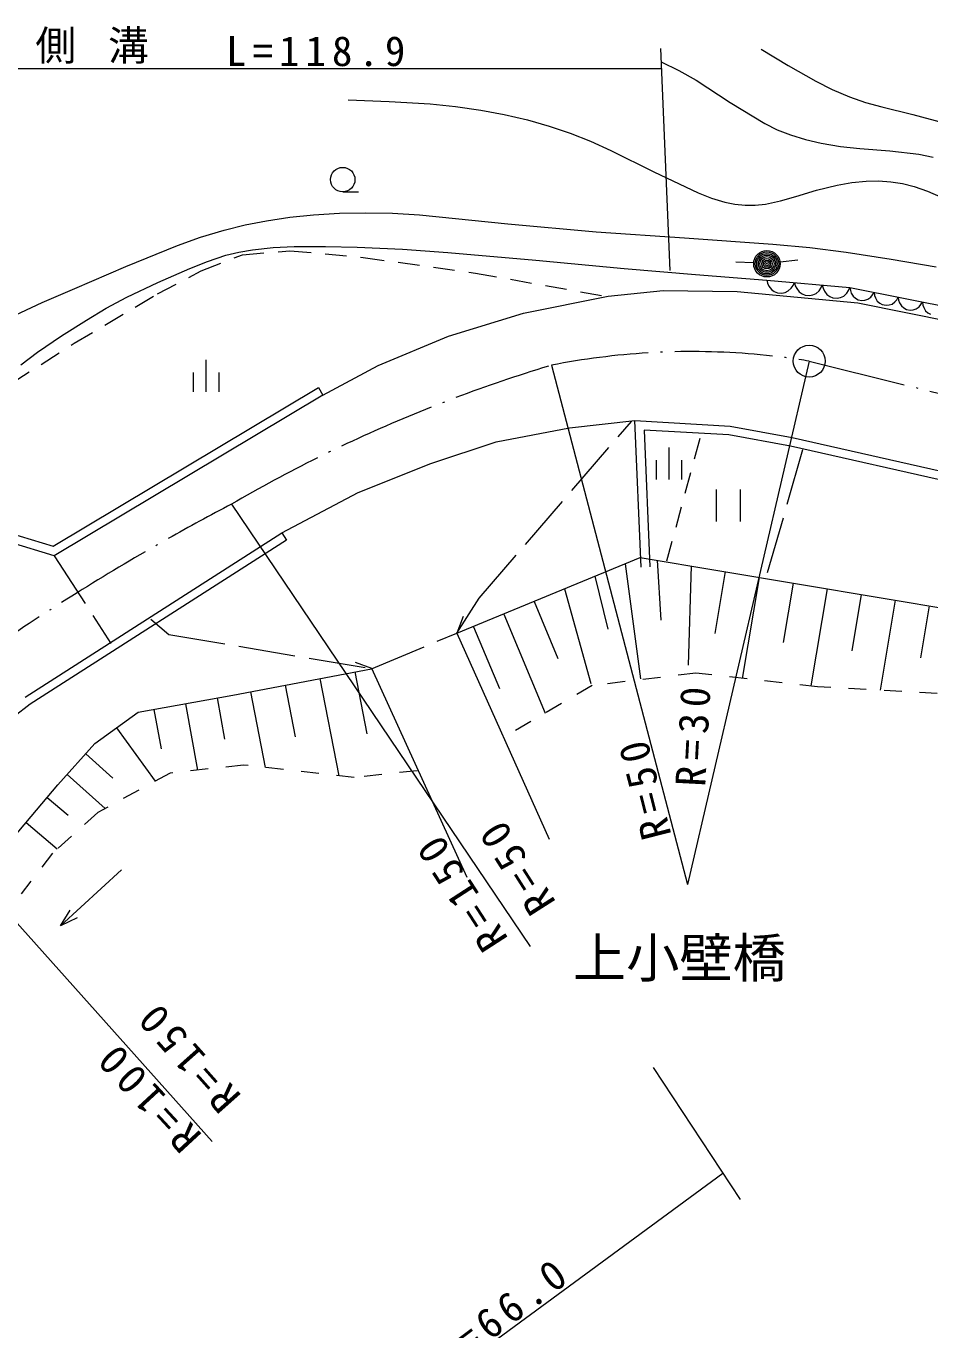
# Model space of a CAD drawing. Units: millimetres, scale not verified. Extents: x 40000 to 680000, y 20000 to 380000.
# Drawn here: x 120436 to 171322, y 261900 to 335328 of the extents above; entities that cross this region are included whole.
import ezdxf
from ezdxf.enums import TextEntityAlignment as Align

# ---------------------------------------------------------------- set-up
doc = ezdxf.new("R2010")
doc.units = ezdxf.units.MM
doc.header["$LTSCALE"] = 1000
for name, pattern in [('USER1', [7.000001, 5.508197, -0.688525, 0.114754, -0.688525]), ('USER2', [2, 1, -1]), ('USER3', [4, 3.2, -0.8]), ('USER4', [2, 1.2, -0.8])]:
    doc.linetypes.add(name, pattern=pattern)
for name, color, linetype, lineweight in [('S-BGD', 7, 'Continuous', 13), ('S-BGD-HTXT', 6, 'Continuous', 13), ('S-BMK-SRVR', 3, 'Continuous', 13)]:
    doc.layers.add(name, color=color, linetype=linetype, lineweight=lineweight)
doc.styles.add('ＭＳ ゴシック', font='')
doc.styles.get('ＭＳ ゴシック').set_extended_font_data('MS Gothic')

msp = doc.modelspace()

# ---------------------------------------------------------------- linework, layer by layer
at = {"layer": 'S-BGD'}
for p, q in [((161829, 334025), (163336, 333104)), ((156185, 333312), (157190, 332824)), ((157190, 332824), (158167, 332282)), ((163336, 333104), (164890, 332227)), ((158167, 332282), (160083, 331029)), ((164890, 332227), (165822, 331761)), ((138569, 331170), (140876, 331088)), ((165822, 331761), (166785, 331348)), ((166785, 331348), (167689, 331033)), ((140876, 331088), (143181, 330947)), ((143181, 330947), (144615, 330802)), ((144615, 330802), (146046, 330597)), ((146046, 330597), (147361, 330349)), ((160083, 331029), (162021, 329833)), ((167689, 331033), (168612, 330774)), ((168612, 330774), (170366, 330356)), ((147361, 330349), (148662, 330042)), ((148662, 330042), (149877, 329696)), ((149877, 329696), (151070, 329293)), ((162021, 329833), (162727, 329493)), ((170366, 330356), (172099, 329881)), ((151070, 329293), (152218, 328840)), ((162727, 329493), (163468, 329205)), ((163468, 329205), (164318, 328944)), ((152218, 328840), (153348, 328329)), ((153348, 328329), (155771, 327119)), ((164318, 328944), (165199, 328738)), ((165199, 328738), (166286, 328554)), ((166286, 328554), (167382, 328430)), ((167382, 328430), (169056, 328300)), ((169056, 328300), (170706, 328112)), ((170706, 328112), (171512, 327948)), ((155771, 327119), (158274, 325937)), ((163765, 325725), (164928, 326079)), ((164928, 326079), (166106, 326375)), ((166106, 326375), (166919, 326517)), ((166919, 326517), (167729, 326599)), ((167729, 326599), (168425, 326612)), ((168425, 326612), (169113, 326565)), ((169113, 326565), (169782, 326460)), ((169782, 326460), (170442, 326295)), ((170442, 326295), (171185, 326035)), ((171185, 326035), (171915, 325715)), ((138261, 325995), (139156, 325995)), ((158274, 325937), (159018, 325644)), ((159018, 325644), (159771, 325411)), ((159771, 325411), (160344, 325292)), ((160344, 325292), (160919, 325234)), ((161491, 325237), (162072, 325303)), ((162072, 325303), (162917, 325482)), ((162917, 325482), (163765, 325725)), ((133976, 324367), (135290, 324565)), ((135290, 324565), (136612, 324702)), ((136612, 324702), (138080, 324790)), ((138080, 324790), (139550, 324818)), ((139550, 324818), (141070, 324786)), ((141070, 324786), (142586, 324694)), ((142586, 324694), (147550, 324192)), ((160919, 325234), (161491, 325237)), ((130257, 323432), (131579, 323829)), ((131579, 323829), (132772, 324128)), ((132772, 324128), (133976, 324367)), ((147550, 324192), (152528, 323746)), ((128953, 322978), (130257, 323432)), ((152528, 323746), (157502, 323404)), ((157502, 323404), (162484, 323051)), ((126055, 321789), (128953, 322978)), ((130654, 322072), (131673, 322418)), ((131673, 322418), (132415, 322605)), ((132415, 322605), (133180, 322736)), ((133180, 322736), (134353, 322851)), ((134353, 322851), (135533, 322907)), ((135533, 322907), (137301, 322923)), ((137301, 322923), (139070, 322879)), ((139070, 322879), (141626, 322759)), ((141626, 322759), (144177, 322580)), ((144177, 322580), (149141, 322141)), ((162484, 323051), (164552, 322852)), ((164552, 322852), (166613, 322593)), ((166613, 322593), (169143, 322209)), ((123180, 320544), (126055, 321789)), ((127862, 320885), (129651, 321668)), ((129651, 321668), (130654, 322072)), ((149141, 322141), (154113, 321682)), ((154113, 321682), (158124, 321341)), ((161398, 321986), (160400, 322040)), ((162891, 322043), (163882, 322172)), ((169143, 322209), (171676, 321763)), ((126114, 320054), (127862, 320885)), ((158124, 321341), (162139, 321028)), ((162139, 321028), (166822, 320603)), ((162139, 321028), (162182, 320843)), ((163621, 320712), (163700, 320886)), ((163700, 320886), (163742, 320701)), ((121337, 319758), (123180, 320544)), ((153204, 320115), (156306, 320436)), ((156306, 320436), (160478, 320383)), ((160478, 320383), (167271, 319741)), ((162182, 320843), (162261, 320683)), ((162261, 320683), (162398, 320497)), ((162398, 320497), (162561, 320388)), ((162561, 320388), (162739, 320313)), ((162739, 320313), (162981, 320291)), ((162981, 320291), (163170, 320333)), ((163170, 320333), (163350, 320411)), ((163350, 320411), (163518, 320568)), ((163518, 320568), (163621, 320712)), ((163742, 320701), (163822, 320541)), ((163822, 320541), (163959, 320355)), ((163959, 320355), (164122, 320246)), ((164122, 320246), (164300, 320171)), ((164300, 320171), (164542, 320149)), ((164542, 320149), (164731, 320191)), ((164731, 320191), (164911, 320269)), ((164911, 320269), (165079, 320427)), ((165079, 320427), (165182, 320571)), ((165182, 320571), (165261, 320744)), ((165261, 320744), (165303, 320560)), ((165303, 320560), (165383, 320399)), ((165383, 320399), (165520, 320213)), ((165520, 320213), (165683, 320104)), ((166472, 320127), (166640, 320285)), ((166640, 320285), (166743, 320429)), ((166743, 320429), (166822, 320603)), ((166822, 320603), (174981, 318971)), ((166822, 320603), (166842, 320436)), ((166842, 320436), (166897, 320287)), ((166897, 320287), (166999, 320111)), ((167991, 320068), (168096, 320185)), ((168096, 320185), (168182, 320331)), ((168182, 320331), (168202, 320164)), ((168202, 320164), (168257, 320015)), ((119531, 318921), (121337, 319758)), ((123831, 318765), (124953, 319434)), ((124953, 319434), (126114, 320054)), ((148443, 319153), (153204, 320115)), ((165683, 320104), (165861, 320029)), ((165861, 320029), (166103, 320007)), ((166103, 320007), (166292, 320049)), ((166292, 320049), (166472, 320127)), ((166999, 320111), (167133, 319999)), ((167133, 319999), (167282, 319916)), ((167271, 319741), (172567, 318671)), ((167282, 319916), (167493, 319874)), ((167493, 319874), (167663, 319893)), ((167663, 319893), (167829, 319945)), ((167829, 319945), (167991, 320068)), ((168257, 320015), (168359, 319839)), ((168359, 319839), (168493, 319727)), ((168493, 319727), (168642, 319644)), ((168642, 319644), (168853, 319602)), ((168853, 319602), (169023, 319621)), ((169023, 319621), (169189, 319673)), ((169189, 319673), (169351, 319796)), ((169351, 319796), (169456, 319913)), ((169456, 319913), (169542, 320059)), ((169542, 320059), (169561, 319892)), ((169561, 319892), (169616, 319743)), ((169616, 319743), (169719, 319567)), ((169719, 319567), (169852, 319455)), ((169852, 319455), (170002, 319373)), ((170549, 319401), (170711, 319524)), ((170711, 319524), (170816, 319641)), ((170816, 319641), (170902, 319787)), ((170902, 319787), (170921, 319620)), ((170921, 319620), (170976, 319471)), ((170976, 319471), (171079, 319295)), ((122426, 317879), (123831, 318765)), ((144218, 317869), (148443, 319153)), ((170002, 319373), (170213, 319330)), ((170213, 319330), (170383, 319349)), ((170383, 319349), (170549, 319401)), ((171079, 319295), (171212, 319184)), ((171212, 319184), (171362, 319101)), ((121072, 316955), (122426, 317879)), ((140260, 316211), (144218, 317869)), ((120142, 316244), (121072, 316955)), ((130562, 316529), (130562, 314729)), ((129842, 315813), (129842, 314733)), ((131282, 315813), (131282, 314733)), ((137149, 314540), (140260, 316211)), ((121955, 306033), (136892, 314969)), ((137149, 314540), (122021, 305490)), ((136892, 314969), (137149, 314540)), ((151022, 312696), (154708, 313111)), ((155062, 304858), (154708, 313111)), ((154708, 313111), (160069, 312798)), ((146895, 311920), (151022, 312696)), ((160009, 312300), (155231, 312580)), ((155231, 312580), (155562, 304879)), ((163466, 311665), (160009, 312300)), ((160069, 312798), (163566, 312155)), ((163566, 312155), (184137, 307527)), ((143218, 310694), (146895, 311920)), ((156620, 311594), (156620, 309794)), ((184027, 307039), (163466, 311665)), ((139133, 309060), (143218, 310694)), ((155900, 310878), (155900, 309798)), ((157340, 310878), (157340, 309798)), ((159283, 309225), (159283, 307425)), ((160664, 307425), (160664, 309225)), ((134828, 306797), (139133, 309060)), ((119483, 306794), (121955, 306033)), ((122021, 305490), (119552, 306249)), ((120378, 297544), (134828, 306797)), ((135097, 306376), (120665, 297134)), ((134828, 306797), (135097, 306376)), ((144689, 301147), (155008, 305408)), ((154156, 305053), (155036, 298568)), ((155008, 305408), (185639, 300261)), ((155966, 305247), (156180, 301872)), ((157880, 304926), (157705, 299330)), ((152451, 304344), (153193, 301364)), ((159795, 304604), (159210, 301127)), ((161709, 304282), (160753, 298595)), ((150745, 303634), (152240, 298314)), ((163623, 303960), (163061, 300612)), ((165538, 303639), (164618, 298165)), ((167452, 303317), (166919, 300147)), ((149040, 302924), (150375, 299716)), ((169367, 302995), (168514, 297924)), ((171281, 302674), (170791, 299758)), ((145046, 302081), (144689, 301147)), ((147335, 302215), (149657, 296634)), ((144689, 301147), (149878, 289545)), ((145630, 301505), (147082, 298017)), ((132081, 297650), (139888, 299137)), ((138941, 298957), (139618, 295474)), ((139909, 299145), (138973, 299496)), ((145261, 287379), (139909, 299145)), ((135021, 298210), (135588, 295292)), ((136981, 298584), (138046, 293105)), ((126743, 296684), (132081, 297650)), ((131191, 297489), (131611, 295170)), ((133061, 297837), (133890, 293572)), ((120665, 297134), (113673, 291795)), ((124313, 294927), (126743, 296684)), ((127632, 296845), (128035, 294619)), ((129412, 297167), (130088, 293430)), ((125528, 295806), (127698, 292804)), ((122228, 292589), (124313, 294927)), ((123792, 294343), (125325, 292976)), ((122749, 293173), (124888, 291267)), ((117449, 286946), (122228, 292589)), ((121631, 291883), (122799, 290894)), ((120436, 290473), (122191, 288986)), ((125811, 287803), (122373, 284651)), ((122373, 284651), (122917, 285537)), ((123304, 285115), (122373, 284651))]:
    msp.add_line(p, q, dxfattribs=at)
at = {"layer": 'S-BGD', "linetype": 'USER4'}
for p, q in [((130289, 321547), (132626, 322451)), ((132626, 322451), (135289, 322677)), ((135289, 322677), (139411, 322300)), ((139411, 322300), (145742, 321421)), ((127827, 320240), (130289, 321547)), ((145742, 321421), (153028, 320115)), ((123143, 317464), (127827, 320240)), ((119601, 315202), (123143, 317464)), ((158362, 312102), (156500, 305199))]:
    msp.add_line(p, q, dxfattribs=at)
at = {"layer": 'S-BGD', "linetype": 'USER3'}
for p, q in [((145941, 303102), (154513, 313067)), ((164157, 311459), (162121, 304388)), ((122021, 305490), (125210, 300550)), ((144689, 301147), (145941, 303102)), ((127459, 301923), (128476, 301066)), ((128476, 301066), (139888, 299137)), ((139888, 299137), (144689, 301147))]:
    msp.add_line(p, q, dxfattribs=at)
at = {"layer": 'S-BGD', "linetype": 'USER2'}
for p, q in [((158136, 298885), (152303, 298186)), ((164999, 298123), (158136, 298885)), ((152303, 298186), (147537, 295390)), ((171735, 297742), (164999, 298123)), ((128540, 293264), (124472, 291039)), ((132670, 293708), (128540, 293264)), ((138898, 293009), (132670, 293708)), ((142457, 293391), (138898, 293009)), ((124472, 291039), (121930, 288752)), ((121930, 288752), (120151, 286464))]:
    msp.add_line(p, q, dxfattribs=at)
at = {"layer": 'S-BGD'}
for centre, radius in [((138261, 326683), 688), ((162147, 321946), 746), ((162147, 321946), 660), ((162147, 321946), 574), ((162147, 321946), 484), ((162147, 321946), 398), ((162147, 321946), 292), ((162147, 321946), 202), ((162147, 321946), 116), ((162147, 321946), 22.5)]:
    msp.add_circle(centre, radius, dxfattribs=at)
at = {"layer": 'S-BGD-HTXT'}
for p, q in [((156153, 334059), (156684, 321556)), ((156202, 332915), (117500, 332915)), ((150008, 316227), (157674, 286987)), ((164525, 316460), (157674, 286987)), ((131994, 308406), (148816, 283494)), ((111018, 294765), (130914, 272515)), ((155745, 276671), (160640, 269249)), ((124533, 244919), (159660, 270735))]:
    msp.add_line(p, q, dxfattribs=at)
at = {"layer": 'S-BMK-SRVR', "linetype": 'USER1'}
msp.add_line((164525, 316460), (187598, 310730), dxfattribs=at)
at = {"layer": 'S-BMK-SRVR'}
msp.add_circle((164525, 316460), 896, dxfattribs=at)
for centre, radius, start, end in [((157911, 276100), 40898, 93.42538, 101.14203), ((157911, 276100), 40898, 92.30002, 92.46078), ((157911, 276100), 40898, 83.6188, 91.33545), ((157911, 276100), 40898, 82.49344, 82.65421), ((157911, 276100), 40898, 80.69348, 81.52887), ((174564, 235020), 84839, 106.94217, 110.66214), ((174564, 235020), 84839, 111.66962, 115.38956), ((174564, 235020), 84839, 111.12714, 111.20462), ((174564, 235020), 84839, 115.85455, 115.93207), ((174564, 235020), 84839, 116.39706, 120.117), ((195696, 187504), 136657, 117.78415, 119.4848), ((195696, 187504), 136657, 120.11029, 122.41968), ((195696, 187504), 136657, 119.7735, 119.82159), ((195696, 187504), 136657, 123.04514, 125.35452), ((195696, 187504), 136657, 122.70834, 122.75647)]:
    msp.add_arc(centre, radius, start, end, dxfattribs=at)

# ---------------------------------------------------------------- texts
at = {"layer": 'S-BGD', "style": 'ＭＳ ゴシック'}
msp.add_text('上小壁橋', height=2199, dxfattribs=at).set_placement((151218, 281093), align=Align.BOTTOM_LEFT)
at = {"layer": 'S-BGD', "insert": (131694, 333050), "char_height": 1686, "attachment_point": 7, "style": 'ＭＳ ゴシック'}
msp.add_mtext('\\T1.3;L=118.9', dxfattribs=at)
at = {"layer": 'S-BGD-HTXT', "insert": (120955, 333208), "char_height": 1686, "attachment_point": 7, "style": 'ＭＳ ゴシック'}
msp.add_mtext('\\T1.78;側溝', dxfattribs=at)
at = {"layer": 'S-BGD-HTXT', "char_height": 1686, "attachment_point": 7, "style": 'ＭＳ ゴシック'}
for s, insert, rotation in [('\\T1.3;R=30', (158699, 292463), 87), ('\\T1.3;R=50', (156804, 289779), 104.3), ('\\T1.3;R=50', (150329, 285989), 122.5), ('\\T1.3;R=150', (147644, 283935), 122.9), ('\\T1.3;R=150', (132641, 275092), 131.7), ('\\T1.3;R=100', (130430, 272881), 132.7), ('\\T1.3;L=66.0', (144170, 259457), 36.8)]:
    msp.add_mtext(s, dxfattribs=dict(at, insert=insert, rotation=rotation))

doc.saveas('drawing.dxf')
